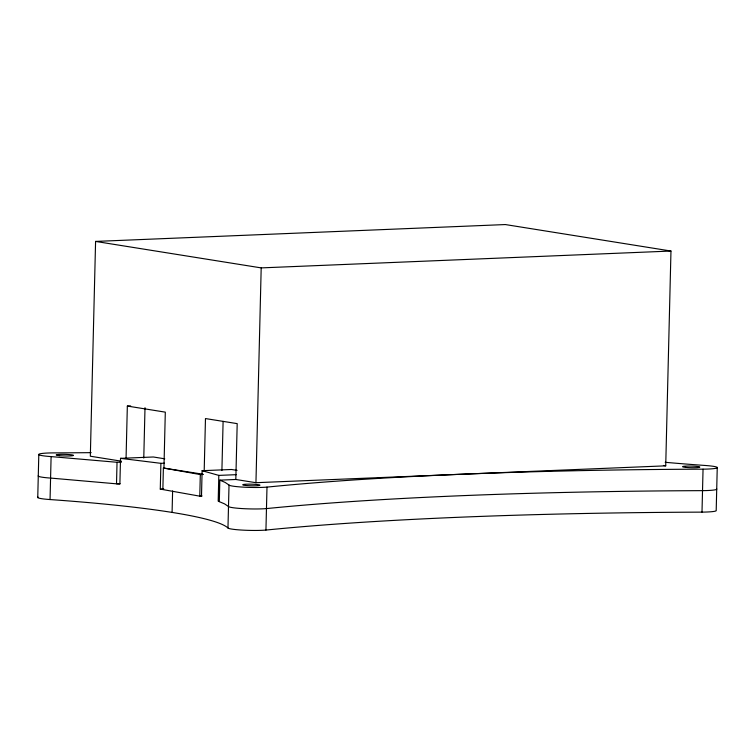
<?xml version="1.0" encoding="UTF-8"?>
<svg xmlns="http://www.w3.org/2000/svg" width="755" height="755" viewBox="0 0 755 755"><rect width="100%" height="100%" fill="white"/><g stroke="black" fill="none" stroke-linecap="round" stroke-linejoin="round"><path stroke-width="1.13" d="M37.75 497.592L38.798 454.633M717.25 467.43L716.202 510.389A21.584 2.029 1.4 0 1 701.999 512.126A851.829 80.162 1.4 0 0 265.939 530.067A21.584 2.029 1.4 0 1 242.902 530.133A21.584 2.029 1.4 0 1 227.972 528A322.432 30.342 1.4 0 0 50.056 499.555L51.104 456.596A21.584 2.029 1.4 0 1 38.75 454.368A21.584 2.029 1.4 0 1 53.001 452.896A851.829 80.162 1.4 0 0 91.166 452.651M219.309 501.622L219.828 480.142L235.824 479.482L255.945 482.7L665.721 465.835L670.969 251.037L505.359 224.556L95.583 241.421L90.326 456.218L121.376 461.182M51.104 456.596L117.034 462.286L116.515 483.766L119.988 483.625M164.75 458.814L153.35 456.992L120.517 458.351L119.885 484.125L50.576 478.075A21.584 2.029 1.4 0 1 38.543 475.584M126.057 458.427L127.34 406.067L130.662 405.935M143.771 458.068L145.007 407.681M237.07 470.374L231.483 469.487L202.113 470.695L201.491 496.469L160.277 489.108L160.9 463.334L120.517 458.351M162.863 489.495L163.382 468.015L202.953 474.225M163.948 467.987L165.307 412.145L127.34 406.067M172.083 512.418L172.612 490.939M163.382 468.015L200.311 474.565L199.782 496.044L202.047 495.95M204.19 470.922L205.473 418.563L237.193 423.63L235.824 479.482M202.113 470.695L218.818 475.395L218.186 501.169L224.603 503.896L228.491 506.52A21.584 2.029 1.4 0 0 243.421 508.653A21.584 2.029 1.4 0 0 266.468 508.587A851.829 80.162 1.4 0 1 702.518 490.646A21.584 2.029 1.4 0 0 716.721 488.91M221.904 470.554L223.102 421.347M227.972 528L229.02 485.04L225.132 482.417L219.828 480.142M255.945 482.7L261.192 267.893L95.583 241.421M265.939 530.067L266.996 487.107A851.829 80.162 1.4 0 1 703.047 469.166A21.584 2.029 1.4 0 0 717.297 467.694A21.584 2.029 1.4 0 0 704.943 465.457A322.432 30.342 1.4 0 1 665.183 462.296M701.999 512.126L703.047 469.166M261.192 267.893L670.969 251.037M117.034 462.286L121.508 462.107M160.9 463.334L164.382 463.192M200.311 474.565L203.152 474.451M218.818 475.395L236.23 474.678M160.277 489.108L163.75 488.966M663.418 465.467L665.721 465.835M50.056 499.555A21.584 2.029 1.4 0 1 38.014 497.073M266.996 487.107A21.584 2.029 1.4 0 1 243.95 487.173A21.584 2.029 1.4 0 1 229.02 485.04M685.625 467.373A8.635 0.812 1.4 0 0 699.696 467.241A8.635 0.812 1.4 0 0 688.277 466.052A8.635 0.812 1.4 0 0 685.625 467.373M245.771 485.474A8.635 0.812 1.4 0 0 259.833 485.333A8.635 0.812 1.4 0 0 248.423 484.153A8.635 0.812 1.4 0 0 245.771 485.474M59.277 455.652A8.635 0.812 1.4 0 0 73.339 455.52A8.635 0.812 1.4 0 0 61.929 454.331A8.635 0.812 1.4 0 0 59.277 455.652"/></g></svg>
